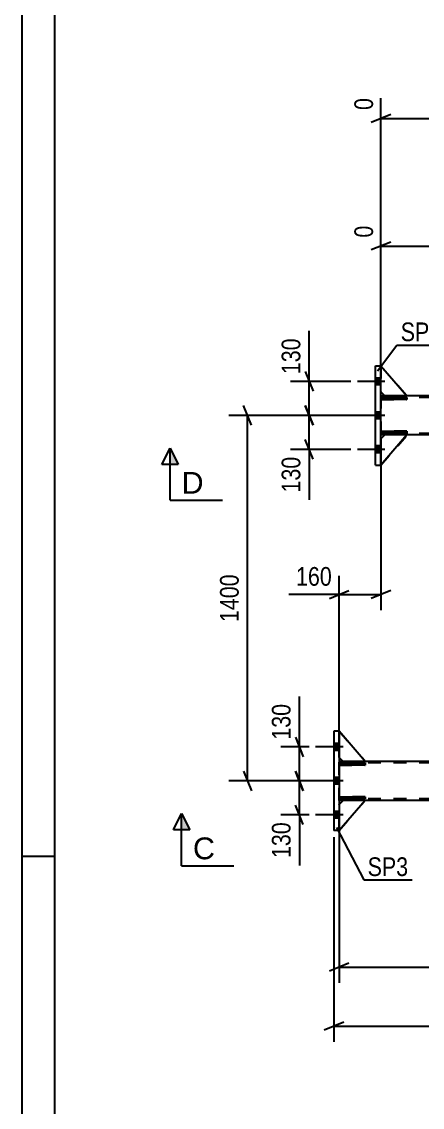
# Model space of a CAD drawing. Header units: millimetres. Extents: x -808 to 381, y -747 to 94.
# Drawn here: x -807.9 to -746.5, y -487.1 to -320.8 of the extents above; entities that cross this region are included whole.
import ezdxf

# ---------------------------------------------------------------- set-up
doc = ezdxf.new("R2010")
doc.units = ezdxf.units.MM
doc.linetypes.add('DXK_LINE_DOT2', pattern=[3.9198, 1.9599, -1.9599])
doc.styles.add('Arial', font='arial.ttf', dxfattribs={"height": 0.2})
doc.styles.add('Arial Narrow', font='ARIALN.TTF', dxfattribs={"height": 0.2})

# ---------------------------------------------------------------- blocks, each defined once
blk = doc.blocks.new('Unknown-232923327-64945')
at = {"color": 5, "linetype": 'Continuous'}
for p, q in [((-807.88, 94.32), (-807.88, -746.68)), ((-802.88, 89.32), (-802.88, -741.68)), ((-802.88, -448.68), (-807.88, -448.68))]:
    blk.add_line(p, q, dxfattribs=at)
blk = doc.blocks.new('Part-232923327-73587 - 73514')
at = {"color": 2, "linetype": 'Continuous'}
for p, q in [((-759.25, -429.52), (-760.05, -429.52)), ((-760.05, -429.52), (-760.05, -444.72)), ((-759.25, -429.52), (-759.25, -444.72)), ((-759.25, -444.72), (-760.05, -444.72))]:
    blk.add_line(p, q, dxfattribs=at)
blk = doc.blocks.new('Part-232923327-73593 - 73514')
at = {"color": 2, "linetype": 'Continuous'}
for p, q in [((-753.66, -388.72), (-753.66, -373.52)), ((-753.66, -373.52), (-752.86, -373.52)), ((-752.86, -388.72), (-752.86, -373.52)), ((-753.66, -388.72), (-752.86, -388.72))]:
    blk.add_line(p, q, dxfattribs=at)
blk = doc.blocks.new('Bolt-232923327-73748 - 73514')
at = {"linetype": 'Continuous'}
for points in [[(-760.05, -431.4), (-760.05, -432.44), (-759.25, -432.44), (-759.25, -431.4)], [(-760.05, -431.4), (-760.05, -432.44), (-759.25, -432.44), (-759.25, -431.4)], [(-760.05, -431.4), (-760.05, -432.44), (-759.25, -432.44), (-759.25, -431.4)], [(-760.05, -436.6), (-760.05, -437.64), (-759.25, -437.64), (-759.25, -436.6)], [(-760.05, -436.6), (-760.05, -437.64), (-759.25, -437.64), (-759.25, -436.6)], [(-760.05, -441.8), (-760.05, -442.84), (-759.25, -442.84), (-759.25, -441.8)], [(-760.05, -441.8), (-760.05, -442.84), (-759.25, -442.84), (-759.25, -441.8)], [(-760.05, -441.8), (-760.05, -442.84), (-759.25, -442.84), (-759.25, -441.8)]]:
    blk.add_hatch(color=1, dxfattribs=at).paths.add_polyline_path(points)
at = {"color": 1, "linetype": 'Continuous'}
for p, q in [((-758.65, -431.92), (-762.85, -431.92)), ((-758.65, -431.92), (-762.85, -431.92)), ((-758.65, -431.92), (-762.85, -431.92)), ((-759.25, -431.4), (-760.05, -431.4)), ((-759.25, -431.4), (-760.05, -431.4)), ((-759.25, -431.4), (-760.05, -431.4)), ((-759.25, -432.44), (-760.05, -432.44)), ((-759.25, -432.44), (-760.05, -432.44)), ((-759.25, -432.44), (-760.05, -432.44)), ((-758.65, -437.12), (-762.85, -437.12)), ((-758.65, -437.12), (-762.85, -437.12)), ((-759.25, -436.6), (-760.05, -436.6)), ((-759.25, -436.6), (-760.05, -436.6)), ((-759.25, -437.64), (-760.05, -437.64)), ((-759.25, -437.64), (-760.05, -437.64)), ((-758.65, -442.32), (-762.85, -442.32)), ((-758.65, -442.32), (-762.85, -442.32)), ((-758.65, -442.32), (-762.85, -442.32)), ((-759.25, -441.8), (-760.05, -441.8)), ((-759.25, -441.8), (-760.05, -441.8)), ((-759.25, -441.8), (-760.05, -441.8)), ((-759.25, -442.84), (-760.05, -442.84)), ((-759.25, -442.84), (-760.05, -442.84)), ((-759.25, -442.84), (-760.05, -442.84))]:
    blk.add_line(p, q, dxfattribs=at)
blk = doc.blocks.new('Part-232923327-73736 - 73514')
at = {"color": 2, "linetype": 'Continuous'}
for p, q in [((-752.86, -373.52), (-748.86, -378.12)), ((-752.26, -378.12), (-752.86, -377.52)), ((-748.86, -378.12), (-752.26, -378.12))]:
    blk.add_line(p, q, dxfattribs=at)
at = {"color": 7, "linetype": 'DXK_LINE_DOT2'}
blk.add_line((-752.86, -373.52), (-752.86, -377.52), dxfattribs=at)
blk = doc.blocks.new('Part-232923327-73743 - 73514')
at = {"color": 7, "linetype": 'DXK_LINE_DOT2'}
for p, q in [((-748.86, -383.56), (-752.86, -383.56)), ((-752.86, -383.56), (-752.86, -383.88)), ((-752.86, -383.88), (-748.86, -383.88)), ((-752.26, -383.88), (-752.26, -383.56)), ((-748.86, -383.88), (-748.86, -383.56))]:
    blk.add_line(p, q, dxfattribs=at)
blk = doc.blocks.new('Part-232923327-73678 - 73514')
at = {"color": 2, "linetype": 'Continuous'}
for p, q in [((-758.65, -434.12), (-759.25, -434.12)), ((-706.01, -434.12), (-755.25, -434.12)), ((-758.65, -440.12), (-759.25, -440.12)), ((-82.58, -440.12), (-755.25, -440.12))]:
    blk.add_line(p, q, dxfattribs=at)
at = {"color": 7, "linetype": 'DXK_LINE_DOT2'}
for p, q in [((-759.25, -440.12), (-759.25, -434.12)), ((-82.58, -434.36), (-759.25, -434.36)), ((-755.25, -434.12), (-758.65, -434.12)), ((-82.58, -439.88), (-759.25, -439.88)), ((-755.25, -440.12), (-758.65, -440.12))]:
    blk.add_line(p, q, dxfattribs=at)
blk = doc.blocks.new('Part-232923327-73679 - 73514')
at = {"color": 2, "linetype": 'Continuous'}
for p, q in [((-752.26, -378.12), (-752.86, -378.12)), ((-612.74, -378.12), (-748.86, -378.12)), ((-752.26, -384.12), (-752.86, -384.12)), ((-706.01, -384.12), (-748.86, -384.12))]:
    blk.add_line(p, q, dxfattribs=at)
at = {"color": 7, "linetype": 'DXK_LINE_DOT2'}
for p, q in [((-752.86, -378.12), (-752.86, -384.12)), ((-82.58, -378.36), (-752.86, -378.36)), ((-748.86, -378.12), (-752.26, -378.12)), ((-82.58, -383.88), (-752.86, -383.88)), ((-748.86, -384.12), (-752.26, -384.12))]:
    blk.add_line(p, q, dxfattribs=at)
blk = doc.blocks.new('Part-232923327-73704 - 73514')
at = {"color": 2, "linetype": 'Continuous'}
for p, q in [((-755.25, -434.12), (-759.25, -429.52)), ((-758.65, -434.12), (-759.25, -433.52)), ((-755.25, -434.12), (-758.65, -434.12))]:
    blk.add_line(p, q, dxfattribs=at)
at = {"color": 7, "linetype": 'DXK_LINE_DOT2'}
blk.add_line((-759.25, -429.52), (-759.25, -433.52), dxfattribs=at)
blk = doc.blocks.new('Part-232923327-73705 - 73514')
at = {"color": 7, "linetype": 'DXK_LINE_DOT2'}
for p, q in [((-759.25, -433.52), (-759.25, -429.52)), ((-759.25, -429.52), (-755.25, -434.12)), ((-758.65, -434.12), (-759.25, -433.52)), ((-755.25, -434.12), (-758.65, -434.12))]:
    blk.add_line(p, q, dxfattribs=at)
blk = doc.blocks.new('Part-232923327-73706 - 73514')
at = {"color": 2, "linetype": 'Continuous'}
for p, q in [((-758.65, -440.12), (-759.25, -440.72)), ((-755.25, -440.12), (-759.25, -444.72)), ((-755.25, -440.12), (-758.65, -440.12))]:
    blk.add_line(p, q, dxfattribs=at)
at = {"color": 7, "linetype": 'DXK_LINE_DOT2'}
blk.add_line((-759.25, -444.72), (-759.25, -440.72), dxfattribs=at)
blk = doc.blocks.new('Part-232923327-73707 - 73514')
at = {"color": 7, "linetype": 'DXK_LINE_DOT2'}
for p, q in [((-758.65, -440.12), (-759.25, -440.72)), ((-759.25, -444.72), (-755.25, -440.12)), ((-759.25, -440.72), (-759.25, -444.72)), ((-755.25, -440.12), (-758.65, -440.12))]:
    blk.add_line(p, q, dxfattribs=at)
blk = doc.blocks.new('Part-232923327-73708 - 73514')
at = {"color": 2, "linetype": 'Continuous'}
for p, q in [((-759.25, -434.36), (-755.25, -434.36)), ((-759.25, -434.36), (-759.25, -434.68)), ((-755.25, -434.68), (-759.25, -434.68)), ((-755.25, -434.36), (-755.25, -434.68))]:
    blk.add_line(p, q, dxfattribs=at)
at = {"color": 7, "linetype": 'DXK_LINE_DOT2'}
blk.add_line((-758.65, -434.68), (-758.65, -434.36), dxfattribs=at)
blk = doc.blocks.new('Part-232923327-73709 - 73514')
at = {"color": 2, "linetype": 'Continuous'}
for p, q in [((-759.25, -439.56), (-755.25, -439.56)), ((-759.25, -439.56), (-759.25, -439.88)), ((-755.25, -439.88), (-759.25, -439.88)), ((-755.25, -439.56), (-755.25, -439.88))]:
    blk.add_line(p, q, dxfattribs=at)
at = {"color": 7, "linetype": 'DXK_LINE_DOT2'}
blk.add_line((-758.65, -439.88), (-758.65, -439.56), dxfattribs=at)
blk = doc.blocks.new('Part-232923327-73710 - 73514')
at = {"color": 7, "linetype": 'DXK_LINE_DOT2'}
for p, q in [((-755.25, -434.36), (-759.25, -434.36)), ((-759.25, -434.36), (-759.25, -434.68)), ((-759.25, -434.68), (-755.25, -434.68)), ((-758.65, -434.68), (-758.65, -434.36)), ((-755.25, -434.68), (-755.25, -434.36))]:
    blk.add_line(p, q, dxfattribs=at)
blk = doc.blocks.new('Part-232923327-73711 - 73514')
at = {"color": 7, "linetype": 'DXK_LINE_DOT2'}
for p, q in [((-755.25, -439.56), (-759.25, -439.56)), ((-759.25, -439.56), (-759.25, -439.88)), ((-759.25, -439.88), (-755.25, -439.88)), ((-758.65, -439.88), (-758.65, -439.56)), ((-755.25, -439.88), (-755.25, -439.56))]:
    blk.add_line(p, q, dxfattribs=at)
blk = doc.blocks.new('Part-232923327-73737 - 73514')
at = {"color": 7, "linetype": 'DXK_LINE_DOT2'}
for p, q in [((-752.86, -377.52), (-752.86, -373.52)), ((-752.86, -373.52), (-748.86, -378.12)), ((-752.26, -378.12), (-752.86, -377.52)), ((-748.86, -378.12), (-752.26, -378.12))]:
    blk.add_line(p, q, dxfattribs=at)
blk = doc.blocks.new('Part-232923327-73738 - 73514')
at = {"color": 2, "linetype": 'Continuous'}
for p, q in [((-752.26, -384.12), (-752.86, -384.72)), ((-748.86, -384.12), (-752.86, -388.72)), ((-748.86, -384.12), (-752.26, -384.12))]:
    blk.add_line(p, q, dxfattribs=at)
at = {"color": 7, "linetype": 'DXK_LINE_DOT2'}
blk.add_line((-752.86, -384.72), (-752.86, -388.72), dxfattribs=at)
blk = doc.blocks.new('Part-232923327-73739 - 73514')
at = {"color": 7, "linetype": 'DXK_LINE_DOT2'}
for p, q in [((-752.26, -384.12), (-752.86, -384.72)), ((-752.86, -388.72), (-748.86, -384.12)), ((-748.86, -384.12), (-752.26, -384.12)), ((-752.86, -384.72), (-752.86, -388.72))]:
    blk.add_line(p, q, dxfattribs=at)
blk = doc.blocks.new('Part-232923327-73740 - 73514')
at = {"color": 2, "linetype": 'Continuous'}
for p, q in [((-752.86, -378.68), (-752.86, -378.36)), ((-752.86, -378.36), (-748.86, -378.36)), ((-748.86, -378.68), (-752.86, -378.68)), ((-748.86, -378.36), (-748.86, -378.68))]:
    blk.add_line(p, q, dxfattribs=at)
at = {"color": 7, "linetype": 'DXK_LINE_DOT2'}
blk.add_line((-752.26, -378.68), (-752.26, -378.36), dxfattribs=at)
blk = doc.blocks.new('Part-232923327-73741 - 73514')
at = {"color": 2, "linetype": 'Continuous'}
for p, q in [((-752.86, -383.88), (-752.86, -383.56)), ((-752.86, -383.56), (-748.86, -383.56)), ((-748.86, -383.88), (-752.86, -383.88)), ((-748.86, -383.56), (-748.86, -383.88))]:
    blk.add_line(p, q, dxfattribs=at)
at = {"color": 7, "linetype": 'DXK_LINE_DOT2'}
blk.add_line((-752.26, -383.88), (-752.26, -383.56), dxfattribs=at)
blk = doc.blocks.new('Part-232923327-73742 - 73514')
at = {"color": 7, "linetype": 'DXK_LINE_DOT2'}
for p, q in [((-748.86, -378.36), (-752.86, -378.36)), ((-752.86, -378.36), (-752.86, -378.68)), ((-752.86, -378.68), (-748.86, -378.68)), ((-752.26, -378.68), (-752.26, -378.36)), ((-748.86, -378.68), (-748.86, -378.36))]:
    blk.add_line(p, q, dxfattribs=at)
blk = doc.blocks.new('Bolt-232923327-73753 - 73514')
at = {"linetype": 'Continuous'}
for points in [[(-753.66, -375.4), (-753.66, -376.44), (-752.86, -376.44), (-752.86, -375.4)], [(-753.66, -375.4), (-753.66, -376.44), (-752.86, -376.44), (-752.86, -375.4)], [(-753.66, -375.4), (-753.66, -376.44), (-752.86, -376.44), (-752.86, -375.4)], [(-753.66, -380.6), (-753.66, -381.64), (-752.86, -381.64), (-752.86, -380.6)], [(-753.66, -380.6), (-753.66, -381.64), (-752.86, -381.64), (-752.86, -380.6)], [(-753.66, -385.8), (-753.66, -386.84), (-752.86, -386.84), (-752.86, -385.8)], [(-753.66, -385.8), (-753.66, -386.84), (-752.86, -386.84), (-752.86, -385.8)], [(-753.66, -385.8), (-753.66, -386.84), (-752.86, -386.84), (-752.86, -385.8)]]:
    blk.add_hatch(color=1, dxfattribs=at).paths.add_polyline_path(points)
at = {"color": 1, "linetype": 'Continuous'}
for p, q in [((-752.86, -375.4), (-753.66, -375.4)), ((-752.86, -375.4), (-753.66, -375.4)), ((-752.86, -375.4), (-753.66, -375.4)), ((-752.26, -375.92), (-756.46, -375.92)), ((-752.26, -375.92), (-756.46, -375.92)), ((-752.26, -375.92), (-756.46, -375.92)), ((-752.86, -376.44), (-753.66, -376.44)), ((-752.86, -376.44), (-753.66, -376.44)), ((-752.86, -376.44), (-753.66, -376.44)), ((-752.86, -380.6), (-753.66, -380.6)), ((-752.86, -380.6), (-753.66, -380.6)), ((-752.26, -381.12), (-756.46, -381.12)), ((-752.26, -381.12), (-756.46, -381.12)), ((-752.86, -381.64), (-753.66, -381.64)), ((-752.86, -381.64), (-753.66, -381.64)), ((-752.86, -385.8), (-753.66, -385.8)), ((-752.86, -385.8), (-753.66, -385.8)), ((-752.86, -385.8), (-753.66, -385.8)), ((-752.26, -386.32), (-756.46, -386.32)), ((-752.26, -386.32), (-756.46, -386.32)), ((-752.26, -386.32), (-756.46, -386.32)), ((-752.86, -386.84), (-753.66, -386.84)), ((-752.86, -386.84), (-753.66, -386.84)), ((-752.86, -386.84), (-753.66, -386.84))]:
    blk.add_line(p, q, dxfattribs=at)
blk = doc.blocks.new('StraightDimension-232923327-97183 - 73514')
at = {"color": 7, "linetype": 'Continuous'}
for p, q in [((-706.01, -383.12), (-706.01, -346.56)), ((-752.86, -377.12), (-752.86, -352.05)), ((-751.36, -354.58), (-754.36, -355.78)), ((-752.86, -355.18), (-706.01, -355.18)), ((-707.51, -355.78), (-704.51, -354.58))]:
    blk.add_line(p, q, dxfattribs=at)
at = {"color": 0, "linetype": 'Continuous'}
for points in [[(-706.61, -345.96), (-710.81, -345.96), (-710.81, -354.48), (-706.61, -354.48)], [(-753.46, -351.45), (-757.66, -351.45), (-757.66, -354.48), (-753.46, -354.48)]]:
    blk.add_wipeout(points, dxfattribs=at)
at = {"color": 0}
blk.add_wipeout([(-725.18, -354.43), (-725.18, -350.23), (-733.69, -350.23), (-733.69, -354.43)], dxfattribs=at)
at = {"color": 3, "linetype": 'Continuous', "style": 'Arial Narrow'}
for s, height, p in [('1171', 2.863, (-707.21, -353.88)), ('0', 2.86, (-754.06, -353.88))]:
    blk.add_text(s, height=height, rotation=90.0002, dxfattribs=at).set_placement(p)
at = {"color": 3, "style": 'Arial Narrow'}
blk.add_text('1171', height=2.863, dxfattribs=at).set_placement((-733.09, -353.83))
blk = doc.blocks.new('StraightDimension-232923327-158699 - 73514')
at = {"color": 7, "linetype": 'Continuous'}
for p, q in [((-765.95, -435.62), (-764.75, -438.62)), ((-761.05, -437.12), (-768.2, -437.12)), ((-765.35, -442.32), (-765.35, -437.12)), ((-763.85, -442.32), (-768.2, -442.32)), ((-764.75, -443.82), (-765.95, -440.82))]:
    blk.add_line(p, q, dxfattribs=at)
at = {"color": 0}
blk.add_wipeout([(-766.1, -442.85), (-770.3, -442.85), (-770.3, -449.53), (-766.1, -449.53)], dxfattribs=at)
at = {"color": 7, "linetype": 'Continuous'}
blk.add_line((-765.35, -442.32), (-765.35, -450.06), dxfattribs=at)
blk.add_line((-765.35, -442.32), (-765.35, -450.06), dxfattribs=at)
at = {"color": 3, "style": 'Arial Narrow'}
blk.add_text('130', height=2.863, rotation=90.0002, dxfattribs=at).set_placement((-766.7, -448.93))
blk = doc.blocks.new('StraightDimension-232923327-158644 - 73514')
at = {"color": 7, "linetype": 'Continuous'}
for p, q in [((-764.45, -374.42), (-763.25, -377.42)), ((-757.46, -375.92), (-766.7, -375.92)), ((-763.85, -381.12), (-763.85, -375.92)), ((-763.25, -382.62), (-764.45, -379.62)), ((-754.66, -381.12), (-766.7, -381.12))]:
    blk.add_line(p, q, dxfattribs=at)
at = {"color": 0}
blk.add_wipeout([(-764.6, -368.71), (-768.8, -368.71), (-768.8, -375.4), (-764.6, -375.4)], dxfattribs=at)
at = {"color": 7, "linetype": 'Continuous'}
blk.add_line((-763.85, -375.92), (-763.85, -368.19), dxfattribs=at)
blk.add_line((-763.85, -375.92), (-763.85, -368.19), dxfattribs=at)
at = {"color": 3, "style": 'Arial Narrow'}
blk.add_text('130', height=2.863, rotation=90.0002, dxfattribs=at).set_placement((-765.2, -374.8))
blk = doc.blocks.new('StraightDimension-232923327-158698 - 73514')
at = {"color": 7, "linetype": 'Continuous'}
for p, q in [((-765.95, -430.42), (-764.75, -433.42)), ((-763.85, -431.92), (-768.2, -431.92)), ((-765.35, -437.12), (-765.35, -431.92)), ((-764.75, -438.62), (-765.95, -435.62)), ((-761.05, -437.12), (-768.2, -437.12))]:
    blk.add_line(p, q, dxfattribs=at)
at = {"color": 0}
blk.add_wipeout([(-766.1, -424.71), (-770.3, -424.71), (-770.3, -431.4), (-766.1, -431.4)], dxfattribs=at)
at = {"color": 7, "linetype": 'Continuous'}
blk.add_line((-765.35, -431.92), (-765.35, -424.19), dxfattribs=at)
blk.add_line((-765.35, -431.92), (-765.35, -424.19), dxfattribs=at)
at = {"color": 3, "style": 'Arial Narrow'}
blk.add_text('130', height=2.863, rotation=90.0002, dxfattribs=at).set_placement((-766.7, -430.8))
blk = doc.blocks.new('StraightDimension-232923327-96762 - 73514')
at = {"color": 7, "linetype": 'Continuous'}
for p, q in [((-772.69, -382.62), (-773.89, -379.62)), ((-754.66, -381.12), (-776.14, -381.12)), ((-773.29, -437.12), (-773.29, -381.12)), ((-773.89, -435.62), (-772.69, -438.62)), ((-761.05, -437.12), (-776.14, -437.12))]:
    blk.add_line(p, q, dxfattribs=at)
at = {"color": 0}
blk.add_wipeout([(-774.04, -404.87), (-778.24, -404.87), (-778.24, -413.38), (-774.04, -413.38)], dxfattribs=at)
at = {"color": 3, "style": 'Arial Narrow'}
blk.add_text('1400', height=2.863, rotation=90.0002, dxfattribs=at).set_placement((-774.64, -412.78))
blk = doc.blocks.new('StraightDimension-232923327-158645 - 73514')
at = {"color": 7, "linetype": 'Continuous'}
for p, q in [((-764.45, -379.62), (-763.25, -382.62)), ((-754.66, -381.12), (-766.7, -381.12)), ((-763.85, -386.32), (-763.85, -381.12)), ((-763.25, -387.82), (-764.45, -384.82)), ((-757.46, -386.32), (-766.7, -386.32))]:
    blk.add_line(p, q, dxfattribs=at)
at = {"color": 0}
blk.add_wipeout([(-764.6, -386.85), (-768.8, -386.85), (-768.8, -393.53), (-764.6, -393.53)], dxfattribs=at)
at = {"color": 7, "linetype": 'Continuous'}
blk.add_line((-763.85, -386.32), (-763.85, -394.06), dxfattribs=at)
blk.add_line((-763.85, -386.32), (-763.85, -394.06), dxfattribs=at)
at = {"color": 3, "style": 'Arial Narrow'}
blk.add_text('130', height=2.863, rotation=90.0002, dxfattribs=at).set_placement((-765.2, -392.93))
blk = doc.blocks.new('StraightDimension-232923327-97291 - 73514')
at = {"color": 7, "linetype": 'Continuous'}
for p, q in [((-706.01, -435.12), (-706.01, -468.04)), ((-759.25, -441.12), (-759.25, -468.04)), ((-757.75, -465.04), (-760.75, -466.24)), ((-759.25, -465.64), (-706.01, -465.64)), ((-707.51, -466.24), (-704.51, -465.04))]:
    blk.add_line(p, q, dxfattribs=at)
at = {"color": 0}
blk.add_wipeout([(-728.37, -464.89), (-728.37, -460.69), (-736.89, -460.69), (-736.89, -464.89)], dxfattribs=at)
at = {"color": 3, "style": 'Arial Narrow'}
blk.add_text('1331', height=2.863, dxfattribs=at).set_placement((-736.29, -464.29))
blk = doc.blocks.new('StraightDimension-232923327-100950 - 73514')
at = {"color": 7, "linetype": 'Continuous'}
for p, q in [((-611.94, -372.72), (-611.94, -327.02)), ((-752.86, -377.52), (-752.86, -332.5)), ((-751.36, -335.03), (-754.36, -336.23)), ((-752.86, -335.63), (-611.94, -335.63)), ((-613.44, -336.23), (-610.44, -335.03))]:
    blk.add_line(p, q, dxfattribs=at)
at = {"color": 0, "linetype": 'Continuous'}
for points in [[(-612.54, -326.42), (-616.74, -326.42), (-616.74, -334.93), (-612.54, -334.93)], [(-753.46, -331.9), (-757.66, -331.9), (-757.66, -334.93), (-753.46, -334.93)]]:
    blk.add_wipeout(points, dxfattribs=at)
at = {"color": 0}
blk.add_wipeout([(-678.15, -334.88), (-678.15, -330.68), (-686.66, -330.68), (-686.66, -334.88)], dxfattribs=at)
at = {"color": 3, "linetype": 'Continuous', "style": 'Arial Narrow'}
for s, height, p in [('3523', 2.863, (-613.14, -334.33)), ('0', 2.86, (-754.06, -334.33))]:
    blk.add_text(s, height=height, rotation=90.0002, dxfattribs=at).set_placement(p)
at = {"color": 3, "style": 'Arial Narrow'}
blk.add_text('3523', height=2.863, dxfattribs=at).set_placement((-686.06, -334.28))
blk = doc.blocks.new('StraightDimension-232923327-98557 - 73514')
at = {"color": 7, "linetype": 'Continuous'}
for p, q in [((-752.86, -385.12), (-752.86, -410.97)), ((-759.25, -433.12), (-759.25, -405.72)), ((-760.75, -409.17), (-757.75, -407.97)), ((-759.25, -408.57), (-752.86, -408.57)), ((-751.36, -407.97), (-754.36, -409.17))]:
    blk.add_line(p, q, dxfattribs=at)
at = {"color": 0}
blk.add_wipeout([(-759.77, -407.82), (-759.77, -403.62), (-766.46, -403.62), (-766.46, -407.82)], dxfattribs=at)
at = {"color": 7, "linetype": 'Continuous'}
blk.add_line((-759.25, -408.57), (-766.98, -408.57), dxfattribs=at)
blk.add_line((-759.25, -408.57), (-766.98, -408.57), dxfattribs=at)
at = {"color": 3, "style": 'Arial Narrow'}
blk.add_text('160', height=2.863, dxfattribs=at).set_placement((-765.86, -407.22))
blk = doc.blocks.new('StraightDimension-232923327-99026 - 73514')
at = {"color": 7, "linetype": 'Continuous'}
for p, q in [((-760.05, -445.72), (-760.05, -477.08)), ((-758.55, -474.08), (-761.55, -475.28)), ((-760.05, -474.68), (-63.3, -474.68))]:
    blk.add_line(p, q, dxfattribs=at)
blk = doc.blocks.new('SectionMark-232923327-77442 - 73514')
at = {"linetype": 'Continuous'}
blk.add_hatch(color=6, dxfattribs=at).paths.add_polyline_path([(-782.15, -444.62), (-783.4, -444.62), (-783.4, -442.12)])
at = {"color": 6, "linetype": 'Continuous'}
for p, q in [((-784.65, -444.62), (-783.4, -442.12)), ((-783.4, -450.12), (-783.4, -442.12)), ((-783.4, -442.12), (-782.15, -444.62)), ((-782.15, -444.62), (-784.65, -444.62)), ((-783.4, -450.12), (-775.4, -450.12))]:
    blk.add_line(p, q, dxfattribs=at)
at = {"color": 0, "linetype": 'Continuous'}
blk.add_wipeout([(-778.28, -449.12), (-778.28, -445.62), (-781.65, -445.62), (-781.65, -449.12)], dxfattribs=at)
at = {"color": 3, "linetype": 'Continuous', "style": 'Arial'}
blk.add_text('C', height=3.34, dxfattribs=at).set_placement((-781.65, -449.12))
blk = doc.blocks.new('SectionMark-232923327-80118 - 73514')
at = {"linetype": 'Continuous'}
blk.add_hatch(color=6, dxfattribs=at).paths.add_polyline_path([(-783.89, -388.62), (-785.14, -388.62), (-785.14, -386.12)])
at = {"color": 6, "linetype": 'Continuous'}
for p, q in [((-786.39, -388.62), (-785.14, -386.12)), ((-785.14, -394.12), (-785.14, -386.12)), ((-785.14, -386.12), (-783.89, -388.62)), ((-783.89, -388.62), (-786.39, -388.62)), ((-785.14, -394.12), (-777.14, -394.12))]:
    blk.add_line(p, q, dxfattribs=at)
at = {"color": 0, "linetype": 'Continuous'}
blk.add_wipeout([(-780.02, -393.12), (-780.02, -389.62), (-783.39, -389.62), (-783.39, -393.12)], dxfattribs=at)
at = {"color": 3, "linetype": 'Continuous', "style": 'Arial'}
blk.add_text('D', height=3.34, dxfattribs=at).set_placement((-783.39, -393.12))
blk = doc.blocks.new('Mark-232923327-96603 - 73514')
at = {"color": 0}
blk.add_wipeout([(-748.68, -451.69), (-748.68, -448.69), (-754.89, -448.69), (-754.89, -451.69)], dxfattribs=at)
blk.add_wipeout([(-748.68, -451.69), (-748.68, -448.69), (-754.89, -448.69), (-754.89, -451.69)], dxfattribs=at)
at = {"color": 30, "linetype": 'Continuous'}
for p, q in [((-759.67, -444.23), (-755.49, -452.29)), ((-755.49, -452.29), (-748.08, -452.29))]:
    blk.add_line(p, q, dxfattribs=at)
at = {"color": 3, "style": 'Arial Narrow'}
blk.add_text('SP3', height=2.863, dxfattribs=at).set_placement((-754.89, -451.69))
blk = doc.blocks.new('Mark-232923327-96609 - 73514')
at = {"color": 0}
blk.add_wipeout([(-743.61, -369.75), (-743.61, -366.75), (-749.82, -366.75), (-749.82, -369.75)], dxfattribs=at)
blk.add_wipeout([(-743.61, -369.75), (-743.61, -366.75), (-749.82, -366.75), (-749.82, -369.75)], dxfattribs=at)
at = {"color": 30, "linetype": 'Continuous'}
for p, q in [((-753.4, -374.3), (-750.42, -370.35)), ((-750.42, -370.35), (-743.01, -370.35))]:
    blk.add_line(p, q, dxfattribs=at)
at = {"color": 3, "style": 'Arial Narrow'}
blk.add_text('SP3', height=2.863, dxfattribs=at).set_placement((-749.82, -369.75))

msp = doc.modelspace()

# ---------------------------------------------------------------- block references
for name in ['Unknown-232923327-64945', 'Part-232923327-73593 - 73514', 'Part-232923327-73736 - 73514', 'Part-232923327-73737 - 73514', 'Bolt-232923327-73753 - 73514', 'Part-232923327-73679 - 73514', 'Part-232923327-73740 - 73514', 'Part-232923327-73742 - 73514', 'Part-232923327-73743 - 73514', 'Part-232923327-73741 - 73514', 'Part-232923327-73738 - 73514', 'Part-232923327-73739 - 73514', 'Part-232923327-73587 - 73514', 'Part-232923327-73704 - 73514', 'Part-232923327-73705 - 73514', 'Bolt-232923327-73748 - 73514', 'Part-232923327-73678 - 73514', 'Part-232923327-73708 - 73514', 'Part-232923327-73710 - 73514', 'Part-232923327-73709 - 73514', 'Part-232923327-73711 - 73514', 'Part-232923327-73706 - 73514', 'Part-232923327-73707 - 73514']:
    msp.add_blockref(name, (0, 0))

# ---------------------------------------------------------------- next in the draw order: block references
for name in ['StraightDimension-232923327-97183 - 73514', 'StraightDimension-232923327-158699 - 73514']:
    msp.add_blockref(name, (0, 0))

# ---------------------------------------------------------------- next in the draw order: block references
for name in ['StraightDimension-232923327-158644 - 73514', 'StraightDimension-232923327-158698 - 73514']:
    msp.add_blockref(name, (0, 0))

# ---------------------------------------------------------------- next in the draw order: block references
for name in ['StraightDimension-232923327-100950 - 73514', 'StraightDimension-232923327-96762 - 73514']:
    msp.add_blockref(name, (0, 0))

# ---------------------------------------------------------------- next in the draw order: block references
for name in ['Mark-232923327-96609 - 73514', 'StraightDimension-232923327-158645 - 73514', 'StraightDimension-232923327-97291 - 73514']:
    msp.add_blockref(name, (0, 0))

# ---------------------------------------------------------------- next in the draw order: block references
for name in ['StraightDimension-232923327-98557 - 73514', 'StraightDimension-232923327-99026 - 73514']:
    msp.add_blockref(name, (0, 0))

# ---------------------------------------------------------------- next in the draw order: block references
for name in ['SectionMark-232923327-80118 - 73514', 'SectionMark-232923327-77442 - 73514']:
    msp.add_blockref(name, (0, 0))

# ---------------------------------------------------------------- next in the draw order: block references
msp.add_blockref('Mark-232923327-96603 - 73514', (0, 0))

doc.saveas('drawing.dxf')
